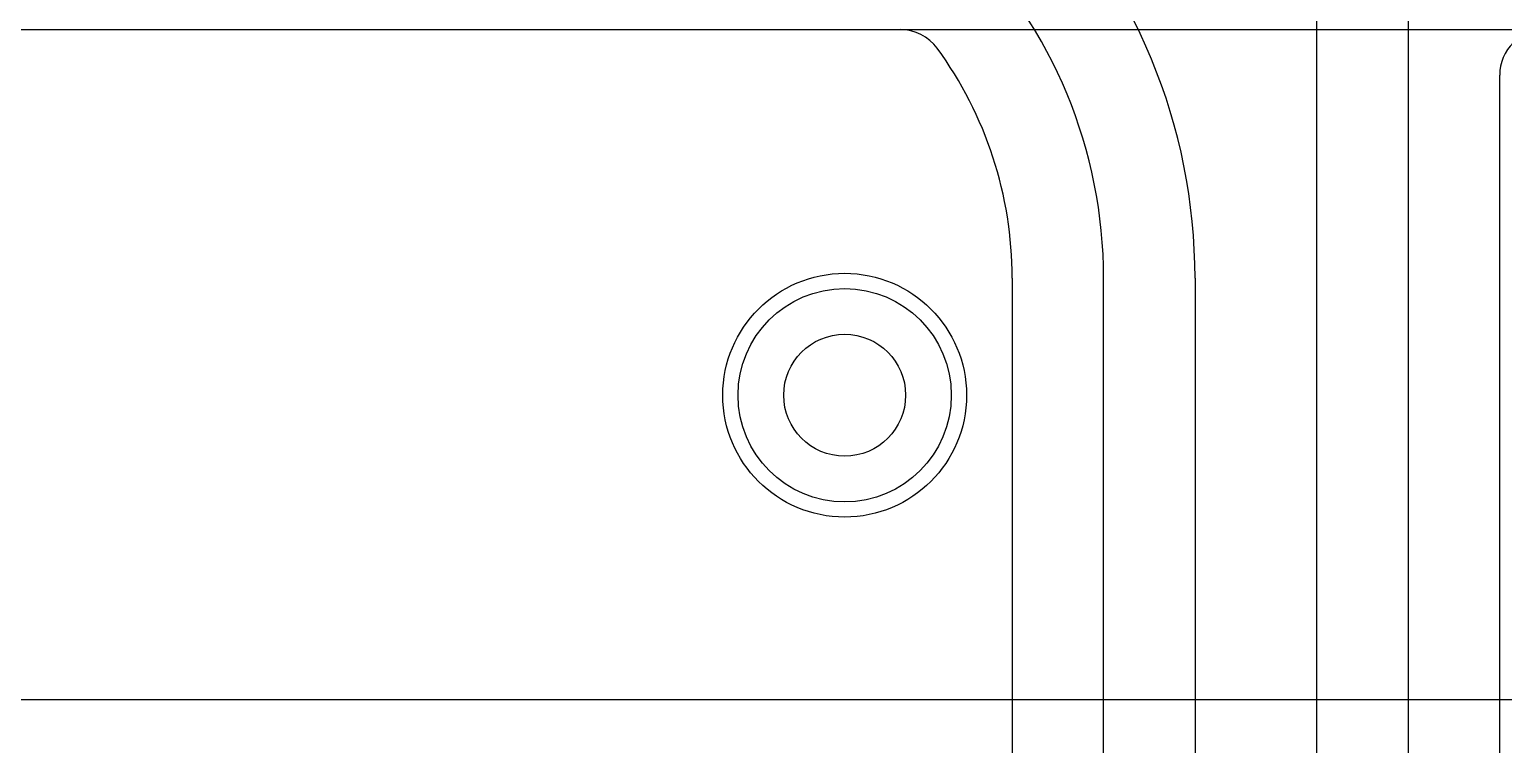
# Model space of a CAD drawing. Extents: x 0 to 21, y -0.5 to 20.
# Drawn here: x 12.762 to 15.181, y 14.427 to 15.6 of the extents above; entities that cross this region are included whole.
import ezdxf

# ---------------------------------------------------------------- set-up
doc = ezdxf.new("R2010")
doc.units = 0
for name, color, linetype in [('Hole', 1, 'CONTINUOUS'), ('L1', 3, 'CONTINUOUS'), ('L2', 3, 'CONTINUOUS'), ('L3', 3, 'CONTINUOUS'), ('L4', 3, 'CONTINUOUS'), ('PartsArea-A', 111, 'CONTINUOUS'), ('PartsArea-B', 111, 'CONTINUOUS'), ('Resist-A', 2, 'CONTINUOUS'), ('Resist-B', 2, 'CONTINUOUS')]:
    doc.layers.add(name, color=color, linetype=linetype)

msp = doc.modelspace()

# ---------------------------------------------------------------- linework, layer by layer
at = {"layer": 'Hole'}
msp.add_circle((14.1, 15), 0.1, dxfattribs=at)
at = {"layer": 'L1'}
msp.add_line((11.44933, 15.6), (18.825, 15.6), dxfattribs=at)
msp.add_circle((14.1, 15), 0.2, dxfattribs=at)
at = {"layer": 'L2'}
msp.add_line((4.75001, 15.6), (16.15188, 15.6), dxfattribs=at)
msp.add_circle((14.1, 15), 0.2, dxfattribs=at)
at = {"layer": 'L3'}
msp.add_line((1.17497, 15.6), (18.82503, 15.6), dxfattribs=at)
msp.add_circle((14.1, 15), 0.2, dxfattribs=at)
at = {"layer": 'L4'}
for p, q in [((14.875, 12.17918), (14.875, 15.65822)), ((15.025, 15.65822), (15.025, 12.17918)), ((1.17497, 15.59996), (14.1913, 15.59996)), ((15.17504, 8.67835), (15.17504, 15.52499)), ((14.37496, 15.19219), (14.37496, 8.63695)), ((14.525, 8.63695), (14.525, 15.19219)), ((14.675, 15.19219), (14.675, 8.63695))]:
    msp.add_line(p, q, dxfattribs=at)
msp.add_circle((14.1, 15), 0.2, dxfattribs=at)
for centre, radius, start, end in [((13.73616, 15.19219), 0.93884, 0, 44.99914), ((13.73616, 15.19219), 0.78884, 0, 44.99949), ((14.1913, 15.52499), 0.07497, 36.1729, 90), ((15.25001, 15.52499), 0.07497, 90, 180), ((13.73615, 15.19219), 0.63881, 0, 36.1737)]:
    msp.add_arc(centre, radius, start, end, dxfattribs=at)
at = {"layer": 'PartsArea-A'}
msp.add_line((20, 14.5), (0, 14.5), dxfattribs=at)
at = {"layer": 'PartsArea-B'}
msp.add_line((20, 14.5), (0, 14.5), dxfattribs=at)
at = {"layer": 'Resist-A'}
msp.add_circle((14.1, 15), 0.175, dxfattribs=at)
at = {"layer": 'Resist-B'}
msp.add_circle((14.1, 15), 0.175, dxfattribs=at)

doc.saveas('drawing.dxf')
